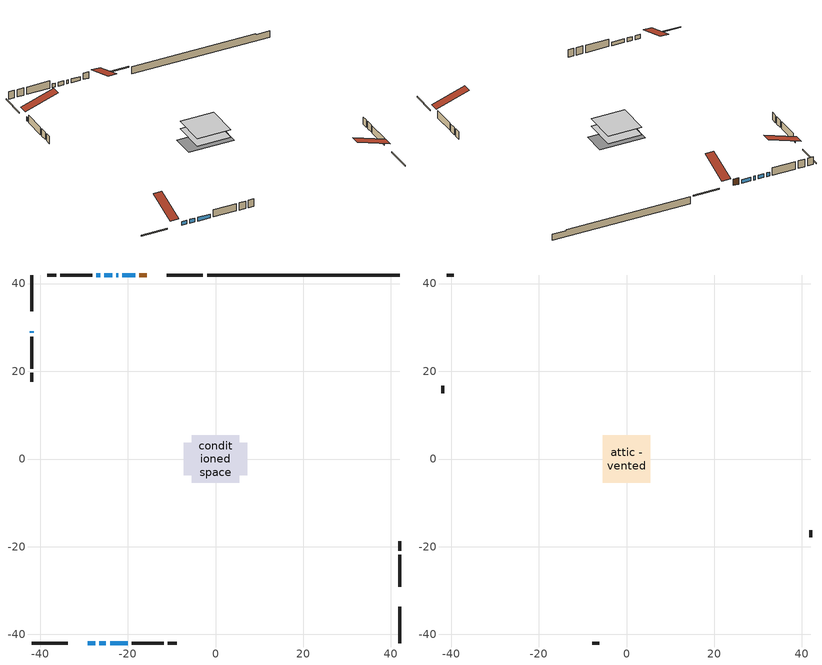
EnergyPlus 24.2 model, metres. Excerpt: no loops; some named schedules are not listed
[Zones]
conditioned space
 floor adiabatic (AdiabaticFloorConstruction): -5.36,-5.36 -5.36,5.36 5.36,5.36 5.36,-5.36 z0.5
 floor foundation (Slab1 construction): -7.24,-3.74 -7.24,3.74 7.24,3.74 7.24,-3.74 z-1.83
 wall outside (RimJoist1 construction): -2.86,41.96 -11.09,41.96 / -41.96,-41.96 -33.73,-41.96 / -41.96,41.96 -41.96,33.73 / 41.96,-41.96 41.96,-33.73 z0.5:0.8
 wall outside (AdiabaticWallConstruction 1): -15.7,41.96 -17.42,41.96 z0.5:2.53
 wall outside (AdiabaticWallConstruction): -18.35,41.96 -21.21,41.96 / -41.96,29.12 -41.96,28.83 / -22.14,41.96 -22.67,41.96 / -23.59,41.96 -25.39,41.96 / -29.12,-41.96 -27.44,-41.96 / -26.51,-41.96 -24.97,-41.96 / -24.04,-41.96 -20.03,-41.96 / -26.32,41.96 -27.18,41.96 z0.5:1.72
 wall outside (Wall1 construction): -28.1,41.96 -35.43,41.96 / -19.1,-41.96 -11.78,-41.96 / -41.96,27.9 -41.96,20.58 / 41.96,-29.12 41.96,-21.79 z0.5:2.94
 wall outside (Wall2 construction): -36.35,41.96 -38.41,41.96 / -10.85,-41.96 -8.79,-41.96 / -41.96,19.65 -41.96,17.59 / 41.96,-20.86 41.96,-18.8 z0.5:2.94
 wall foundation (FoundationWall1 construction): -1.94,41.96,-1.83 -1.94,41.96,0.5 37.57,41.96,0.5 37.57,41.96,0.18 41.96,41.96,0.18 41.96,41.96,-1.83
 window (WindowConstruction): -18.35,41.96 -21.21,41.96 z0.5:1.72
 window (WindowConstruction 7): -41.96,29.12 -41.96,28.83 z0.5:1.72
 window (WindowConstruction 1): -22.14,41.96 -22.67,41.96 z0.5:1.72
 window (WindowConstruction 2): -23.6,41.96 -25.39,41.96 z0.5:1.72
 window (WindowConstruction 3): -29.12,-41.96 -27.44,-41.96 z0.5:1.72
 window (WindowConstruction 4): -26.51,-41.96 -24.97,-41.96 z0.5:1.72
 window (WindowConstruction 5): -24.04,-41.96 -20.03,-41.96 z0.5:1.72
 window (WindowConstruction 6): -26.32,41.96 -27.17,41.96 z0.5:1.72
 door (Door): -15.7,41.96 -17.42,41.96 z0.5:2.53
 ceiling adiabatic (AdiabaticFloorConstruction): 5.36,-5.36 5.36,5.36 -5.36,5.36 -5.36,-5.36 z0.5
attic - vented
 floor to conditioned space (Floor1 construction Reversed): -5.36,-5.36 -5.36,5.36 5.36,5.36 5.36,-5.36 z2.94
 wall outside (Wall3 construction): -39.34,41.96 -41.03,41.96 / -7.86,-41.96 -6.18,-41.96 / -41.96,16.66 -41.96,14.98 / 41.96,-17.88 41.96,-16.19 z0.5:2.94
 roof outside (Roof1 construction): -14.77,41.96,2.94 -14.77,31.51,6.42 -12.02,31.51,6.42 -12.02,41.96,2.94; -30.05,-41.96,2.94 -30.05,-31.51,6.42 -32.8,-31.51,6.42 -32.8,-41.96,2.94; -41.96,30.05,2.94 -31.51,30.05,6.42 -31.51,32.8,6.42 -41.96,32.8,2.94; 41.96,-30.05,2.94 31.51,-30.05,6.42 31.51,-32.8,6.42 41.96,-32.8,2.94
[Building]
Building 1: Terrain=Suburbs
[Site:Location]
Broadview_SK: Latitude {deg}=50.37; Longitude {deg}=-102.57; Time Zone {hr}=-6; Elevation {m}=600; Keep Site Location Information=Yes
[Site:GroundTemperature:Shallow]
-3.1257, -5.68223, -5.88696, -4.67376, 0.196575, 5.04422, 9.24687, 11.9091, 12.1353, 9.97001, 5.87453, 1.17559
[Site:WaterMainsTemperature]
Calculation Method=Schedule; Temperature Schedule=mains temperature schedule
[Material] Roughness=Rough; Thermal Absorptance=0.9
Name | Thickness {m} | Conductivity {W/m-K} | Density {kg/m3} | Specific Heat {J/kg-K} | Solar Absorptance | Visible Absorptance
asphalt or fiberglass shingles | 0.00635 | 0.162714 | 1121.4 | 1465.45 | 0.84 | 0.84
ceiling loosefill ins | 0.338667 | 0.0480833 | 16.02 | 1046.75 | 0.7 | 0.7
ceiling stud and cavity | 0.1397 | 0.10081 | 65.682 | 1177.47 | 0.7 | 0.7
concrete 4.0 in. | 0.1016 | 1.803125 | 2242.8 | 837.4 | 0.7 | 0.7
concrete 8.0 in. | 0.2032 | 1.803125 | 2242.8 | 837.4 | 0.7 | 0.7
door material | 0.04445 | 0.053851 | 512.64 | 1214.23 | 0.7 | 0.7
exterior vertical ins | 0.0125472 | 0.029427 | 32.04 | 1214.23 | 0.7 | 0.7
floor covering | 0.0127 | 0.0433444 | 54.468 | 1339.84 | 0.6 | 0.6
floor rigid ins; wall rigid ins 1 | 0.512978 | 0.029427 | 32.04 | 1214.23 | 0.7 | 0.7
floor stud and cavity | 0.1397 | 1.75129 | 37.0049 | 1207.88 | 0.7 | 0.7
furniture material conditioned space 1 | 0.1524 | 0.115458 | 640.8 | 1214.23 | 0.6 | 0.6
gypsum board | 0.0127 | 0.160291 | 801 | 837.4 | 0.6 | 0.6
gypsum board 1 | 0.0127 | 0.160291 | 801 | 837.4 | 0.7 | 0.7
osb sheathing 0.5 in. | 0.0127 | 0.115458 | 512.64 | 1214.23 | 0.7 | 0.7
osb sheathing 0.75 in. | 0.01905 | 0.115458 | 512.64 | 1214.23 | 0.7 | 0.7
osb sheathing 2.0 in. | 0.0508 | 0.115458 | 512.64 | 1214.23 | 0.7 | 0.7
rim joist rigid ins; wall rigid ins | 0.051816 | 0.029427 | 32.04 | 1214.23 | 0.7 | 0.7
rim joist stud and cavity | 0.0508 | 0.0423281 | 125.044 | 1163.47 | 0.6 | 0.6
wall stud and cavity | 0.1397 | 0.129639 | 139.0536 | 1170.24 | 0.7 | 0.7
wall stud and cavity 1 | 0.1397 | 0.0940029 | 139.0536 | 1170.24 | 0.7 | 0.7
wall stud and cavity 2 | 0.0889 | 6.1454 | 50.32683 | 1063.81 | 0.6 | 0.6
wall stud and cavity 3 | 0.0889 | 0.380278 | 52.3479 | 1209.89 | 0.7 | 0.7
wall stud and cavity 4 | 0.0889 | 0.391764 | 83.0341 | 1211.67 | 0.7 | 0.7
wood siding | 0.0254 | 0.102417 | 544.68 | 1172.36 | 0 | 0
wood siding 1 | 0.00254 | 0.102417 | 544.68 | 1172.36 | 0 | 0
wood siding 2; wood siding 3; wood siding 4 | 0.0254 | 0.102417 | 544.68 | 1172.36 | 0.7 | 0.7
[WindowMaterial:SimpleGlazingSystem]
Name | U-Factor {W/m2-K} | Solar Heat Gain Coefficient
WindowMaterial | 1.93506 | 0.6
WindowMaterial 1 | 2.00206 | 0.55
WindowMaterial 2 | 1.92711 | 0.6
WindowMaterial 3 | 1.92314 | 0.61
WindowMaterial 4 | 1.882257 | 0.63
WindowMaterial 5 | 3.01275 | 0.57
WindowMaterial 6 | 1.88964 | 0.48
[Construction]
AdiabaticFloorConstruction: floor stud and cavity, floor rigid ins, osb sheathing 0.75 in., floor covering
AdiabaticWallConstruction: wood siding 3, wall rigid ins 1, wall stud and cavity 3, gypsum board
AdiabaticWallConstruction 1: wood siding 4, wall rigid ins 1, wall stud and cavity 3, gypsum board
Door: door material
Floor1 construction Reversed: gypsum board, ceiling stud and cavity, ceiling loosefill ins
FoundationWall1 construction: concrete 8.0 in., gypsum board 1
furniture construction conditioned space 1: furniture material conditioned space 1
PartitionWallConstruction: gypsum board, wall stud and cavity 4, gypsum board
RimJoist1 construction: wood siding 2, rim joist rigid ins, osb sheathing 2.0 in., rim joist stud and cavity
Roof1 construction: asphalt or fiberglass shingles
Slab1 construction: concrete 4.0 in.
Wall1 construction: wood siding, wall rigid ins, osb sheathing 0.5 in., wall stud and cavity, gypsum board
Wall2 construction: wood siding, osb sheathing 0.5 in., wall stud and cavity 1, gypsum board
Wall3 construction: wood siding 1, wall stud and cavity 2
WindowConstruction: WindowMaterial
WindowConstruction 1: WindowMaterial 1
WindowConstruction 2; WindowConstruction 4: WindowMaterial 2
WindowConstruction 3: WindowMaterial 3
WindowConstruction 5: WindowMaterial 4
WindowConstruction 6: WindowMaterial 5
WindowConstruction 7: WindowMaterial 6
[Zone] Multiplier=1; Part of Total Floor Area=Yes
Name | Volume {m3}
attic - vented | 64.9295
conditioned space | 557.6
[Space]
Name | Zone | Volume {m3}
attic - vented 1 | attic - vented | 64.9295
conditioned space 1 | conditioned space | 557.6
[ZoneInfiltration:EffectiveLeakageArea]
infil attic - vented 1: Zone or Space=attic - vented 1; Schedule=Always On Discrete; Effective Air Leakage Area {cm2}=4056; Stack Coefficient=0.000411587; Wind Coefficient=1.37073e-05
[ZoneMixing]
whole house fan mix: Zone or Space=attic - vented; Schedule=Always On Continuous; Design Flow Rate Calculation Method=Flow/Zone; Design Flow Rate {m3/s}=0; Source Zone or Space=conditioned space
[SurfaceProperty:ExposedFoundationPerimeter]
Slab1: Exposed Perimeter Calculation Method=TotalExposedPerimeter; Total Exposed Perimeter {m}=43.891
[InternalMass] Zone or ZoneList=conditioned space; Space or SpaceList=conditioned space 1
Name | Construction | Surface Area {m2}
furniture mass conditioned space 1 | furniture construction conditioned space 1 | 89.2159
partition wall mass | PartitionWallConstruction | 223.04
[Lights]
interior lighting: Zone or ZoneList or Space or SpaceList=conditioned space 1; Schedule=interior lighting schedule; Design Level Calculation Method=LightingLevel; Lighting Level {W}=343.2; Return Air Fraction=0; Fraction Radiant=0.6; Fraction Visible=0.2; Fraction Replaceable=1
[People]
occupants: Zone or ZoneList or Space or SpaceList=conditioned space 1; Number of People Schedule=occupants schedule; Number of People Calculation Method=People; Number of People=3; Fraction Radiant=0.314171; Sensible Heat Fraction=0.56303; Activity Level Schedule=occupants activity schedule; Carbon Dioxide Generation Rate {m3/s-W}=0; Enable ASHRAE 55 Comfort Warnings=No; Mean Radiant Temperature Calculation Type=EnclosureAveraged
[ElectricEquipment] Zone or ZoneList or Space or SpaceList=conditioned space 1; Design Level Calculation Method=EquipmentLevel
Name | Schedule | Design Level {W} | Fraction Latent | Fraction Radiant | Fraction Lost
clothes dryer | clothes dryer schedule | 140.772 | 0.015 | 0.081 | 0.85
clothes washer | clothes washer schedule | 32.1985 | 0.03 | 0.162 | 0.7
cooking range | cooking range schedule | 215.147 | 0.08 | 0.432 | 0.2
dishwasher | dishwasher schedule | 66.8632 | 0.3 | 0.18 | 0.4
fridge | fridge schedule | 72.9452 | 0 | 0.6 | 0
mech vent house fan | mech vent house fan schedule | 0 | 0 | 0 | 1
mech vent house fan cfis | mech vent house fan cfis schedule | 0 | 0 | 0 | 0
misc plug loads | misc plug loads schedule | 494.7 | 0.045 | 0.513 | 0.1
whole house fan | Always On Discrete | 0 | 0 | 0 | 1
[OtherEquipment] Zone or ZoneList or Space or SpaceList=conditioned space 1; Design Level Calculation Method=EquipmentLevel
Name | Fuel Type | Schedule | Design Level {W} | Fraction Latent | Fraction Radiant | Fraction Lost
clothes dryer 1 | Electricity | clothes dryer schedule | 0 | 0.015 | 0.081 | 0.85
cooking range 1 | Electricity | cooking range schedule | 0 | 0.08 | 0.432 | 0.2
general water use latent | None | general water use schedule | 62.594 | 1 | 0 | 0
general water use sensible | None | general water use schedule | -61.6891 | 0 | 0.6 | 0
mech vent house fan latent load | None | Always On Discrete | 0 | 1 | 0 | 0
mech vent house fan sensible load | None | Always On Discrete | 0 | 0 | 0 | 0
water heater energy adjustment1 | Electricity | Always On Discrete | 0.01 | 0 | 0 | 1
[ZoneInfiltration:DesignFlowRate] Zone or ZoneList or Space or SpaceList=conditioned space 1; Schedule=Always On Discrete; Design Flow Rate Calculation Method=Flow/Zone; Design Flow Rate {m3/s}=0
infil flow; natural vent flow; whole house fan flow
[AvailabilityManager:Scheduled]
central ac and furnace airloop Availability Manager: Schedule=Always On Discrete
[Foundation:Kiva]
Foundation Kiva 1: Initial Indoor Air Temperature {C}=21; Wall Height Above Grade {m}=0.500024; Wall Depth Below Slab {m}=0.2032; Custom Block Material Name 1=exterior vertical ins; Custom Block Depth 1 {m}=2.33001; Custom Block X Position 1 {m}=0.2159; Custom Block Z Position 1 {m}=0
[Foundation:Kiva:Settings]
Soil Conductivity {W/m-K}=0.849921; Soil Density {kg/m3}=1842.3; Soil Specific Heat {J/kg-K}=418.7; Ground Solar Absorptivity=0.9; Ground Thermal Absorptivity=0.9; Ground Surface Roughness {m}=0.03; Far-Field Width {m}=40; Deep-Ground Boundary Condition=ZeroFlux; Deep-Ground Depth {m}=40; Minimum Cell Dimension {m}=0.2; Maximum Cell Growth Coefficient=3; Simulation Timestep=Timestep
[Exterior:Lights]
exterior lighting: Schedule=exterior lighting schedule; Design Level {W}=75.6
[EnergyManagementSystem:GlobalVariable]
central_ac_and_furnace_airloop_Fan_RTF
infil_program_Qfan
infil_program_Qinf
natural_vent_program_Qnv
natural_vent_program_Qwhf
[EnergyManagementSystem:Sensor]
Name | Output:Variable or Output:Meter Index Key | Output:Variable or Output:Meter
airflow_gain | infil flow | Infiltration Sensible Heat Gain Energy
airflow_gain_1 | natural vent flow | Infiltration Sensible Heat Gain Energy
airflow_gain_2 | whole house fan flow | Infiltration Sensible Heat Gain Energy
airflow_loss | infil flow | Infiltration Sensible Heat Loss Energy
airflow_loss_1 | natural vent flow | Infiltration Sensible Heat Loss Energy
airflow_loss_2 | whole house fan flow | Infiltration Sensible Heat Loss Energy
clg_load_cond |  | Cooling:EnergyTransfer:Zone:CONDITIONED SPACE
clg_sp_s; clg_sp_s_1 | cooling setpoint | Schedule Value
clothes_dryer_exhaust_0_sch_s | clothes dryer exhaust 0 schedule | Schedule Value
cool_season | cooling season schedule | Schedule Value
htg_load_cond |  | Heating:EnergyTransfer:Zone:CONDITIONED SPACE
htg_sp_s; htg_sp_s_1 | heating setpoint | Schedule Value
ig_ee_conv | clothes dryer | Electric Equipment Convective Heating Energy
ig_ee_conv_2 | cooking range | Electric Equipment Convective Heating Energy
ig_ee_conv_4 | fridge | Electric Equipment Convective Heating Energy
ig_ee_conv_5 | misc plug loads | Electric Equipment Convective Heating Energy
ig_ee_conv_6 | whole house fan | Electric Equipment Convective Heating Energy
ig_ee_rad | clothes dryer | Electric Equipment Radiant Heating Energy
ig_ee_rad_2 | cooking range | Electric Equipment Radiant Heating Energy
ig_ee_rad_4 | fridge | Electric Equipment Radiant Heating Energy
ig_ee_rad_5 | misc plug loads | Electric Equipment Radiant Heating Energy
ig_ee_rad_6 | whole house fan | Electric Equipment Radiant Heating Energy
ig_lgt_conv | interior lighting | Lights Convective Heating Energy
ig_lgt_rad | interior lighting | Lights Radiant Heating Energy
ig_lgt_vis | interior lighting | Lights Visible Radiation Heating Energy
ig_oe_conv | clothes dryer 1 | Other Equipment Convective Heating Energy
ig_oe_conv_1 | cooking range 1 | Other Equipment Convective Heating Energy
ig_oe_conv_2 | general water use latent | Other Equipment Convective Heating Energy
ig_oe_conv_3 | general water use sensible | Other Equipment Convective Heating Energy
ig_oe_conv_4 | water heater energy adjustment1 | Other Equipment Convective Heating Energy
ig_oe_rad | clothes dryer 1 | Other Equipment Radiant Heating Energy
ig_oe_rad_1 | cooking range 1 | Other Equipment Radiant Heating Energy
ig_oe_rad_2 | general water use latent | Other Equipment Radiant Heating Energy
ig_oe_rad_3 | general water use sensible | Other Equipment Radiant Heating Energy
ig_oe_rad_4 | water heater energy adjustment1 | Other Equipment Radiant Heating Energy
ig_ppl_conv | occupants | People Convective Heating Energy
ig_ppl_rad | occupants | People Radiant Heating Energy
im_conv | furniture mass conditioned space 1 | Surface Inside Face Convection Heat Gain Energy
im_conv_1 | partition wall mass | Surface Inside Face Convection Heat Gain Energy
im_ig | furniture mass conditioned space 1 | Surface Inside Face Internal Gains Radiation Heat Gain Energy
im_ig_1 | partition wall mass | Surface Inside Face Internal Gains Radiation Heat Gain Energy
im_lgt | furniture mass conditioned space 1 | Surface Inside Face Lights Radiation Heat Gain Energy
im_lgt_1 | partition wall mass | Surface Inside Face Lights Radiation Heat Gain Energy
im_sol | furniture mass conditioned space 1 | Surface Inside Face Solar Radiation Heat Gain Energy
im_sol_1 | partition wall mass | Surface Inside Face Solar Radiation Heat Gain Energy
im_surf | furniture mass conditioned space 1 | Surface Inside Face Net Surface Thermal Radiation Heat Gain Energy
im_surf_1 | partition wall mass | Surface Inside Face Net Surface Thermal Radiation Heat Gain Energy
mv_conv | mech vent house fan | Electric Equipment Convective Heating Energy
mv_conv_1 | mech vent house fan cfis | Electric Equipment Convective Heating Energy
mv_conv_2 | mech vent house fan latent load | Other Equipment Convective Heating Energy
mv_conv_3 | mech vent house fan sensible load | Other Equipment Convective Heating Energy
mv_rad | mech vent house fan | Electric Equipment Radiant Heating Energy
mv_rad_1 | mech vent house fan cfis | Electric Equipment Radiant Heating Energy
mv_rad_2 | mech vent house fan latent load | Other Equipment Radiant Heating Energy
mv_rad_3 | mech vent house fan sensible load | Other Equipment Radiant Heating Energy
natural_vent_s | natural vent schedule | Schedule Value
out_pb_s |  | Site Outdoor Air Barometric Pressure
out_wt_s |  | Site Outdoor Air Humidity Ratio
site_vw_s |  | Site Wind Speed
ss_back_out | Window1 | Surface Window Shortwave from Zone Back Out Window Heat Transfer Rate
ss_back_out_1 | Window11 | Surface Window Shortwave from Zone Back Out Window Heat Transfer Rate
ss_back_out_2 | Window3 | Surface Window Shortwave from Zone Back Out Window Heat Transfer Rate
ss_back_out_3 | Window4 | Surface Window Shortwave from Zone Back Out Window Heat Transfer Rate
ss_back_out_4 | Window5 | Surface Window Shortwave from Zone Back Out Window Heat Transfer Rate
ss_back_out_5 | Window6 | Surface Window Shortwave from Zone Back Out Window Heat Transfer Rate
ss_back_out_6 | Window7 | Surface Window Shortwave from Zone Back Out Window Heat Transfer Rate
ss_back_out_7 | Window8 | Surface Window Shortwave from Zone Back Out Window Heat Transfer Rate
ss_conv | Door1 | Surface Inside Face Convection Heat Gain Energy
ss_conv_1 | Window1 | Surface Inside Face Convection Heat Gain Energy
ss_conv_2 | Window11 | Surface Inside Face Convection Heat Gain Energy
ss_conv_3 | Window3 | Surface Inside Face Convection Heat Gain Energy
ss_conv_4 | Window4 | Surface Inside Face Convection Heat Gain Energy
ss_conv_5 | Window5 | Surface Inside Face Convection Heat Gain Energy
ss_conv_6 | Window6 | Surface Inside Face Convection Heat Gain Energy
ss_conv_7 | Window7 | Surface Inside Face Convection Heat Gain Energy
ss_conv_8 | Window8 | Surface Inside Face Convection Heat Gain Energy
ss_ig | Door1 | Surface Inside Face Internal Gains Radiation Heat Gain Energy
ss_ig_1 | Window1 | Surface Inside Face Internal Gains Radiation Heat Gain Energy
ss_ig_2 | Window11 | Surface Inside Face Internal Gains Radiation Heat Gain Energy
ss_ig_3 | Window3 | Surface Inside Face Internal Gains Radiation Heat Gain Energy
ss_ig_4 | Window4 | Surface Inside Face Internal Gains Radiation Heat Gain Energy
ss_ig_5 | Window5 | Surface Inside Face Internal Gains Radiation Heat Gain Energy
ss_ig_6 | Window6 | Surface Inside Face Internal Gains Radiation Heat Gain Energy
ss_ig_7 | Window7 | Surface Inside Face Internal Gains Radiation Heat Gain Energy
ss_ig_8 | Window8 | Surface Inside Face Internal Gains Radiation Heat Gain Energy
ss_lgt | Door1 | Surface Inside Face Lights Radiation Heat Gain Energy
ss_sol | Door1 | Surface Inside Face Solar Radiation Heat Gain Energy
ss_surf | Door1 | Surface Inside Face Net Surface Thermal Radiation Heat Gain Energy
ss_surf_1 | Window1 | Surface Inside Face Net Surface Thermal Radiation Heat Gain Energy
ss_surf_2 | Window11 | Surface Inside Face Net Surface Thermal Radiation Heat Gain Energy
ss_surf_3 | Window3 | Surface Inside Face Net Surface Thermal Radiation Heat Gain Energy
ss_surf_4 | Window4 | Surface Inside Face Net Surface Thermal Radiation Heat Gain Energy
ss_surf_5 | Window5 | Surface Inside Face Net Surface Thermal Radiation Heat Gain Energy
ss_surf_6 | Window6 | Surface Inside Face Net Surface Thermal Radiation Heat Gain Energy
ss_surf_7 | Window7 | Surface Inside Face Net Surface Thermal Radiation Heat Gain Energy
ss_surf_8 | Window8 | Surface Inside Face Net Surface Thermal Radiation Heat Gain Energy
ss_trans_in | Window1 | Surface Window Transmitted Solar Radiation Rate
ss_trans_in_1 | Window11 | Surface Window Transmitted Solar Radiation Rate
ss_trans_in_2 | Window3 | Surface Window Transmitted Solar Radiation Rate
ss_trans_in_3 | Window4 | Surface Window Transmitted Solar Radiation Rate
ss_trans_in_4 | Window5 | Surface Window Transmitted Solar Radiation Rate
ss_trans_in_5 | Window6 | Surface Window Transmitted Solar Radiation Rate
ss_trans_in_6 | Window7 | Surface Window Transmitted Solar Radiation Rate
ss_trans_in_7 | Window8 | Surface Window Transmitted Solar Radiation Rate
ss_trans_out | Window1 | Surface Inside Face Initial Transmitted Diffuse Transmitted Out Window Solar Radiation Rate
ss_trans_out_1 | Window11 | Surface Inside Face Initial Transmitted Diffuse Transmitted Out Window Solar Radiation Rate
ss_trans_out_2 | Window3 | Surface Inside Face Initial Transmitted Diffuse Transmitted Out Window Solar Radiation Rate
ss_trans_out_3 | Window4 | Surface Inside Face Initial Transmitted Diffuse Transmitted Out Window Solar Radiation Rate
ss_trans_out_4 | Window5 | Surface Inside Face Initial Transmitted Diffuse Transmitted Out Window Solar Radiation Rate
ss_trans_out_5 | Window6 | Surface Inside Face Initial Transmitted Diffuse Transmitted Out Window Solar Radiation Rate
ss_trans_out_6 | Window7 | Surface Inside Face Initial Transmitted Diffuse Transmitted Out Window Solar Radiation Rate
ss_trans_out_7 | Window8 | Surface Inside Face Initial Transmitted Diffuse Transmitted Out Window Solar Radiation Rate
s_conv | Floor1 | Surface Inside Face Convection Heat Gain Energy
s_conv_1 | FoundationWall1 | Surface Inside Face Convection Heat Gain Energy
s_conv_10 | Wall1:180 | Surface Inside Face Convection Heat Gain Energy
s_conv_11 | Wall1:270 | Surface Inside Face Convection Heat Gain Energy
s_conv_12 | Wall1:90 | Surface Inside Face Convection Heat Gain Energy
s_conv_13 | Wall2:0 | Surface Inside Face Convection Heat Gain Energy
s_conv_14 | Wall2:180 | Surface Inside Face Convection Heat Gain Energy
s_conv_15 | Wall2:270 | Surface Inside Face Convection Heat Gain Energy
s_conv_16 | Wall2:90 | Surface Inside Face Convection Heat Gain Energy
s_conv_2 | inferred conditioned ceiling | Surface Inside Face Convection Heat Gain Energy
s_conv_3 | inferred conditioned floor | Surface Inside Face Convection Heat Gain Energy
s_conv_4 | RimJoist1:0 | Surface Inside Face Convection Heat Gain Energy
s_conv_5 | RimJoist1:180 | Surface Inside Face Convection Heat Gain Energy
s_conv_6 | RimJoist1:270 | Surface Inside Face Convection Heat Gain Energy
s_conv_7 | RimJoist1:90 | Surface Inside Face Convection Heat Gain Energy
s_conv_8 | Slab1 | Surface Inside Face Convection Heat Gain Energy
s_conv_9 | Wall1:0 | Surface Inside Face Convection Heat Gain Energy
s_ig | Floor1 | Surface Inside Face Internal Gains Radiation Heat Gain Energy
s_ig_1 | FoundationWall1 | Surface Inside Face Internal Gains Radiation Heat Gain Energy
s_ig_10 | Wall1:180 | Surface Inside Face Internal Gains Radiation Heat Gain Energy
s_ig_11 | Wall1:270 | Surface Inside Face Internal Gains Radiation Heat Gain Energy
s_ig_12 | Wall1:90 | Surface Inside Face Internal Gains Radiation Heat Gain Energy
s_ig_13 | Wall2:0 | Surface Inside Face Internal Gains Radiation Heat Gain Energy
s_ig_14 | Wall2:180 | Surface Inside Face Internal Gains Radiation Heat Gain Energy
s_ig_15 | Wall2:270 | Surface Inside Face Internal Gains Radiation Heat Gain Energy
s_ig_16 | Wall2:90 | Surface Inside Face Internal Gains Radiation Heat Gain Energy
s_ig_2 | inferred conditioned ceiling | Surface Inside Face Internal Gains Radiation Heat Gain Energy
s_ig_3 | inferred conditioned floor | Surface Inside Face Internal Gains Radiation Heat Gain Energy
s_ig_4 | RimJoist1:0 | Surface Inside Face Internal Gains Radiation Heat Gain Energy
s_ig_5 | RimJoist1:180 | Surface Inside Face Internal Gains Radiation Heat Gain Energy
s_ig_6 | RimJoist1:270 | Surface Inside Face Internal Gains Radiation Heat Gain Energy
s_ig_7 | RimJoist1:90 | Surface Inside Face Internal Gains Radiation Heat Gain Energy
s_ig_8 | Slab1 | Surface Inside Face Internal Gains Radiation Heat Gain Energy
s_ig_9 | Wall1:0 | Surface Inside Face Internal Gains Radiation Heat Gain Energy
s_lgt | Floor1 | Surface Inside Face Lights Radiation Heat Gain Energy
s_lgt_1 | FoundationWall1 | Surface Inside Face Lights Radiation Heat Gain Energy
s_lgt_10 | Wall1:180 | Surface Inside Face Lights Radiation Heat Gain Energy
s_lgt_11 | Wall1:270 | Surface Inside Face Lights Radiation Heat Gain Energy
s_lgt_12 | Wall1:90 | Surface Inside Face Lights Radiation Heat Gain Energy
s_lgt_13 | Wall2:0 | Surface Inside Face Lights Radiation Heat Gain Energy
s_lgt_14 | Wall2:180 | Surface Inside Face Lights Radiation Heat Gain Energy
s_lgt_15 | Wall2:270 | Surface Inside Face Lights Radiation Heat Gain Energy
s_lgt_16 | Wall2:90 | Surface Inside Face Lights Radiation Heat Gain Energy
s_lgt_2 | inferred conditioned ceiling | Surface Inside Face Lights Radiation Heat Gain Energy
s_lgt_3 | inferred conditioned floor | Surface Inside Face Lights Radiation Heat Gain Energy
s_lgt_4 | RimJoist1:0 | Surface Inside Face Lights Radiation Heat Gain Energy
s_lgt_5 | RimJoist1:180 | Surface Inside Face Lights Radiation Heat Gain Energy
s_lgt_6 | RimJoist1:270 | Surface Inside Face Lights Radiation Heat Gain Energy
s_lgt_7 | RimJoist1:90 | Surface Inside Face Lights Radiation Heat Gain Energy
s_lgt_8 | Slab1 | Surface Inside Face Lights Radiation Heat Gain Energy
s_lgt_9 | Wall1:0 | Surface Inside Face Lights Radiation Heat Gain Energy
s_sol | Floor1 | Surface Inside Face Solar Radiation Heat Gain Energy
s_sol_1 | FoundationWall1 | Surface Inside Face Solar Radiation Heat Gain Energy
s_sol_10 | Wall1:180 | Surface Inside Face Solar Radiation Heat Gain Energy
s_sol_11 | Wall1:270 | Surface Inside Face Solar Radiation Heat Gain Energy
s_sol_12 | Wall1:90 | Surface Inside Face Solar Radiation Heat Gain Energy
s_sol_13 | Wall2:0 | Surface Inside Face Solar Radiation Heat Gain Energy
s_sol_14 | Wall2:180 | Surface Inside Face Solar Radiation Heat Gain Energy
s_sol_15 | Wall2:270 | Surface Inside Face Solar Radiation Heat Gain Energy
s_sol_16 | Wall2:90 | Surface Inside Face Solar Radiation Heat Gain Energy
s_sol_2 | inferred conditioned ceiling | Surface Inside Face Solar Radiation Heat Gain Energy
